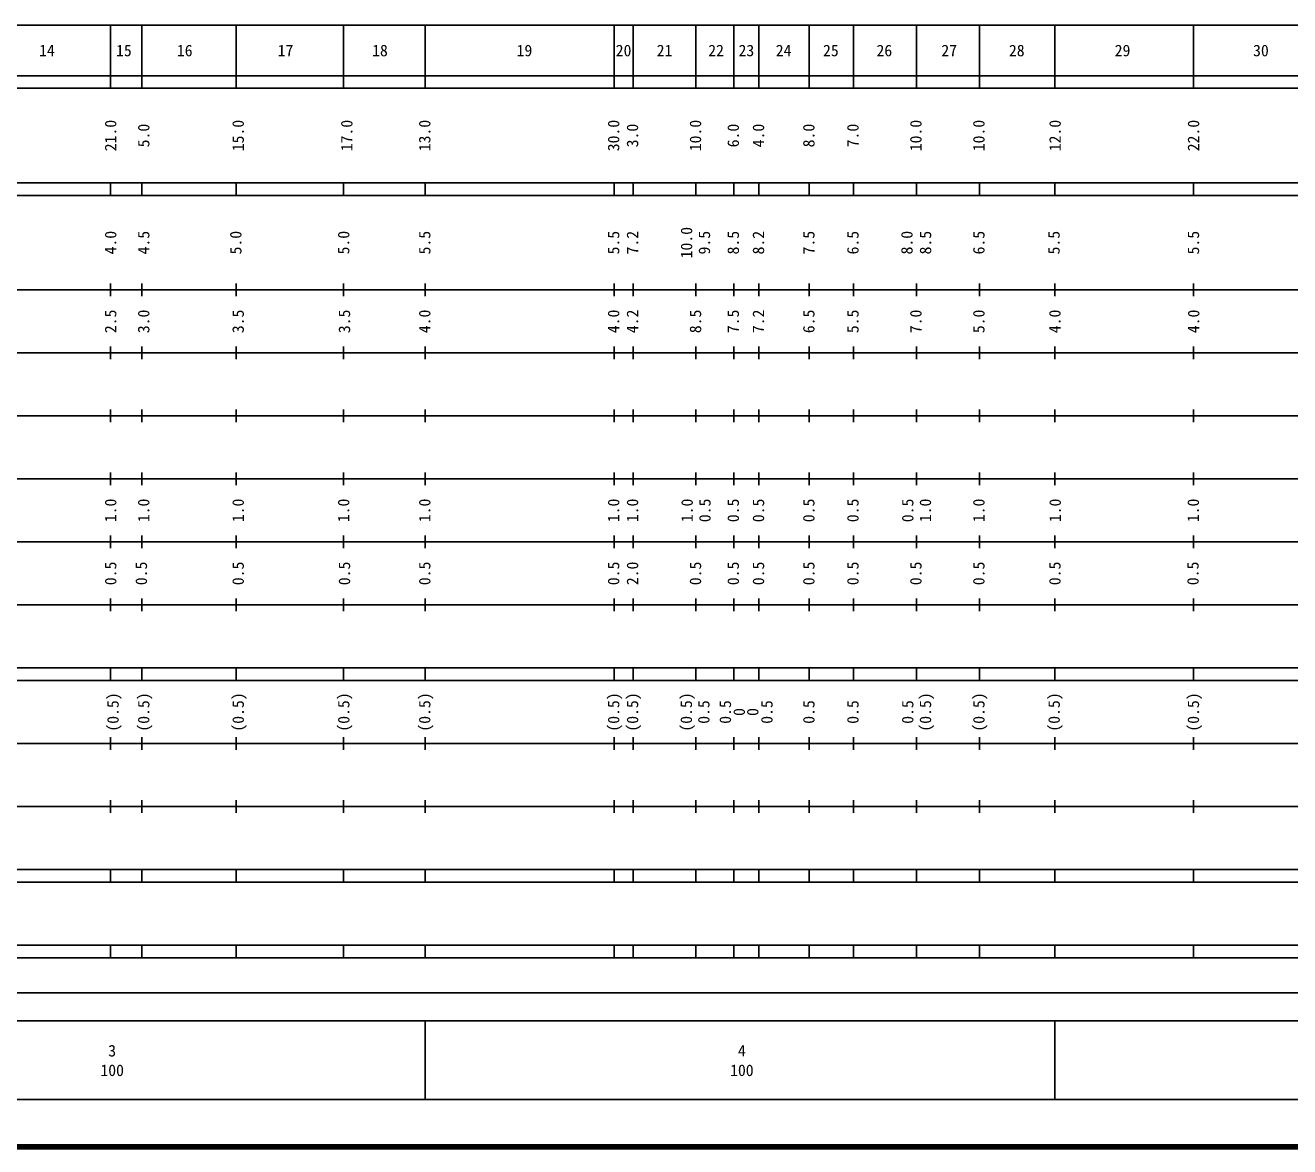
# Model space of a CAD drawing. Units: millimetres on the paper, enlarged 1000 times. Extents: x 40000 to 680000, y 20000 to 380000.
# Drawn here: x 304489 to 505290, y 20000 to 198000 of the extents above; entities that cross this region are included whole.
import ezdxf
from ezdxf.enums import TextEntityAlignment as Align

# ---------------------------------------------------------------- set-up
doc = ezdxf.new("R2010")
doc.units = ezdxf.units.MM
doc.header["$LTSCALE"] = 1000
doc.layers.add('M-TTL', color=2, linetype='Continuous', lineweight=140)
doc.layers.add('M-TTL-BAND', color=7, linetype='Continuous', lineweight=25)
doc.styles.add('ＭＳ ゴシック', font='')
doc.styles.get('ＭＳ ゴシック').set_extended_font_data('MS Gothic')

msp = doc.modelspace()

# ---------------------------------------------------------------- linework, layer by layer
at = {"layer": 'M-TTL'}
msp.add_line((40000, 20000), (680000, 20000), dxfattribs=at)
at = {"layer": 'M-TTL-BAND'}
for p, q in [((68000, 198000), (579000, 198000)), ((318000, 198000), (318000, 188000)), ((323000, 198000), (323000, 188000)), ((338000, 198000), (338000, 188000)), ((355000, 198000), (355000, 188000)), ((368000, 198000), (368000, 188000)), ((398000, 198000), (398000, 188000)), ((401000, 198000), (401000, 188000)), ((411000, 198000), (411000, 188000)), ((417000, 198000), (417000, 188000)), ((421000, 198000), (421000, 188000)), ((429000, 198000), (429000, 188000)), ((436000, 198000), (436000, 188000)), ((446000, 198000), (446000, 188000)), ((456000, 198000), (456000, 188000)), ((468000, 198000), (468000, 188000)), ((490000, 198000), (490000, 188000)), ((40000, 190000), (579000, 190000)), ((40000, 188000), (579000, 188000)), ((40000, 173000), (579000, 173000)), ((318000, 173000), (318000, 171000)), ((323000, 173000), (323000, 171000)), ((338000, 173000), (338000, 171000)), ((355000, 173000), (355000, 171000)), ((368000, 173000), (368000, 171000)), ((398000, 173000), (398000, 171000)), ((401000, 173000), (401000, 171000)), ((411000, 173000), (411000, 171000)), ((417000, 173000), (417000, 171000)), ((421000, 173000), (421000, 171000)), ((429000, 173000), (429000, 171000)), ((436000, 173000), (436000, 171000)), ((446000, 173000), (446000, 171000)), ((456000, 173000), (456000, 171000)), ((468000, 173000), (468000, 171000)), ((490000, 173000), (490000, 171000)), ((40000, 171000), (579000, 171000)), ((318000, 157000), (318000, 155000)), ((323000, 157000), (323000, 155000)), ((338000, 157000), (338000, 155000)), ((355000, 157000), (355000, 155000)), ((368000, 157000), (368000, 155000)), ((398000, 157000), (398000, 155000)), ((401000, 157000), (401000, 155000)), ((411000, 157000), (411000, 155000)), ((417000, 157000), (417000, 155000)), ((421000, 157000), (421000, 155000)), ((429000, 157000), (429000, 155000)), ((436000, 157000), (436000, 155000)), ((446000, 157000), (446000, 155000)), ((456000, 157000), (456000, 155000)), ((468000, 157000), (468000, 155000)), ((490000, 157000), (490000, 155000)), ((40000, 156000), (579000, 156000)), ((318000, 147000), (318000, 145000)), ((323000, 147000), (323000, 145000)), ((338000, 147000), (338000, 145000)), ((355000, 147000), (355000, 145000)), ((368000, 147000), (368000, 145000)), ((398000, 147000), (398000, 145000)), ((401000, 147000), (401000, 145000)), ((411000, 147000), (411000, 145000)), ((417000, 147000), (417000, 145000)), ((421000, 147000), (421000, 145000)), ((429000, 147000), (429000, 145000)), ((436000, 147000), (436000, 145000)), ((446000, 147000), (446000, 145000)), ((456000, 147000), (456000, 145000)), ((468000, 147000), (468000, 145000)), ((490000, 147000), (490000, 145000)), ((46000, 146000), (579000, 146000)), ((318000, 137000), (318000, 135000)), ((323000, 137000), (323000, 135000)), ((338000, 137000), (338000, 135000)), ((355000, 137000), (355000, 135000)), ((368000, 137000), (368000, 135000)), ((398000, 137000), (398000, 135000)), ((401000, 137000), (401000, 135000)), ((411000, 137000), (411000, 135000)), ((417000, 137000), (417000, 135000)), ((421000, 137000), (421000, 135000)), ((429000, 137000), (429000, 135000)), ((436000, 137000), (436000, 135000)), ((446000, 137000), (446000, 135000)), ((456000, 137000), (456000, 135000)), ((468000, 137000), (468000, 135000)), ((490000, 137000), (490000, 135000)), ((52000, 136000), (579000, 136000)), ((318000, 127000), (318000, 125000)), ((323000, 127000), (323000, 125000)), ((338000, 127000), (338000, 125000)), ((355000, 127000), (355000, 125000)), ((368000, 127000), (368000, 125000)), ((398000, 127000), (398000, 125000)), ((401000, 127000), (401000, 125000)), ((411000, 127000), (411000, 125000)), ((417000, 127000), (417000, 125000)), ((421000, 127000), (421000, 125000)), ((429000, 127000), (429000, 125000)), ((436000, 127000), (436000, 125000)), ((446000, 127000), (446000, 125000)), ((456000, 127000), (456000, 125000)), ((468000, 127000), (468000, 125000)), ((490000, 127000), (490000, 125000)), ((46000, 126000), (579000, 126000)), ((318000, 117000), (318000, 115000)), ((323000, 117000), (323000, 115000)), ((338000, 117000), (338000, 115000)), ((355000, 117000), (355000, 115000)), ((368000, 117000), (368000, 115000)), ((398000, 117000), (398000, 115000)), ((401000, 117000), (401000, 115000)), ((411000, 117000), (411000, 115000)), ((417000, 117000), (417000, 115000)), ((421000, 117000), (421000, 115000)), ((429000, 117000), (429000, 115000)), ((436000, 117000), (436000, 115000)), ((446000, 117000), (446000, 115000)), ((456000, 117000), (456000, 115000)), ((468000, 117000), (468000, 115000)), ((490000, 117000), (490000, 115000)), ((52000, 116000), (579000, 116000)), ((318000, 107000), (318000, 105000)), ((323000, 107000), (323000, 105000)), ((338000, 107000), (338000, 105000)), ((355000, 107000), (355000, 105000)), ((368000, 107000), (368000, 105000)), ((398000, 107000), (398000, 105000)), ((401000, 107000), (401000, 105000)), ((411000, 107000), (411000, 105000)), ((417000, 107000), (417000, 105000)), ((421000, 107000), (421000, 105000)), ((429000, 107000), (429000, 105000)), ((436000, 107000), (436000, 105000)), ((446000, 107000), (446000, 105000)), ((456000, 107000), (456000, 105000)), ((468000, 107000), (468000, 105000)), ((490000, 107000), (490000, 105000)), ((46000, 106000), (579000, 106000)), ((40000, 96000), (579000, 96000)), ((318000, 96000), (318000, 94000)), ((323000, 96000), (323000, 94000)), ((338000, 96000), (338000, 94000)), ((355000, 96000), (355000, 94000)), ((368000, 96000), (368000, 94000)), ((398000, 96000), (398000, 94000)), ((401000, 96000), (401000, 94000)), ((411000, 96000), (411000, 94000)), ((417000, 96000), (417000, 94000)), ((421000, 96000), (421000, 94000)), ((429000, 96000), (429000, 94000)), ((436000, 96000), (436000, 94000)), ((446000, 96000), (446000, 94000)), ((456000, 96000), (456000, 94000)), ((468000, 96000), (468000, 94000)), ((490000, 96000), (490000, 94000)), ((40000, 94000), (579000, 94000)), ((318000, 85000), (318000, 83000)), ((323000, 85000), (323000, 83000)), ((338000, 85000), (338000, 83000)), ((355000, 85000), (355000, 83000)), ((368000, 85000), (368000, 83000)), ((398000, 85000), (398000, 83000)), ((401000, 85000), (401000, 83000)), ((411000, 85000), (411000, 83000)), ((417000, 85000), (417000, 83000)), ((421000, 85000), (421000, 83000)), ((429000, 85000), (429000, 83000)), ((436000, 85000), (436000, 83000)), ((446000, 85000), (446000, 83000)), ((456000, 85000), (456000, 83000)), ((468000, 85000), (468000, 83000)), ((490000, 85000), (490000, 83000)), ((49000, 84000), (579000, 84000)), ((318000, 75000), (318000, 73000)), ((323000, 75000), (323000, 73000)), ((338000, 75000), (338000, 73000)), ((355000, 75000), (355000, 73000)), ((368000, 75000), (368000, 73000)), ((398000, 75000), (398000, 73000)), ((401000, 75000), (401000, 73000)), ((411000, 75000), (411000, 73000)), ((417000, 75000), (417000, 73000)), ((421000, 75000), (421000, 73000)), ((429000, 75000), (429000, 73000)), ((436000, 75000), (436000, 73000)), ((446000, 75000), (446000, 73000)), ((456000, 75000), (456000, 73000)), ((468000, 75000), (468000, 73000)), ((490000, 75000), (490000, 73000)), ((40000, 74000), (579000, 74000)), ((40000, 64000), (579000, 64000)), ((318000, 64000), (318000, 62000)), ((323000, 64000), (323000, 62000)), ((338000, 64000), (338000, 62000)), ((355000, 64000), (355000, 62000)), ((368000, 64000), (368000, 62000)), ((398000, 64000), (398000, 62000)), ((401000, 64000), (401000, 62000)), ((411000, 64000), (411000, 62000)), ((417000, 64000), (417000, 62000)), ((421000, 64000), (421000, 62000)), ((429000, 64000), (429000, 62000)), ((436000, 64000), (436000, 62000)), ((446000, 64000), (446000, 62000)), ((456000, 64000), (456000, 62000)), ((468000, 64000), (468000, 62000)), ((490000, 64000), (490000, 62000)), ((40000, 62000), (579000, 62000)), ((40000, 52000), (579000, 52000)), ((318000, 52000), (318000, 50000)), ((323000, 52000), (323000, 50000)), ((338000, 52000), (338000, 50000)), ((355000, 52000), (355000, 50000)), ((368000, 52000), (368000, 50000)), ((398000, 52000), (398000, 50000)), ((401000, 52000), (401000, 50000)), ((411000, 52000), (411000, 50000)), ((417000, 52000), (417000, 50000)), ((421000, 52000), (421000, 50000)), ((429000, 52000), (429000, 50000)), ((436000, 52000), (436000, 50000)), ((446000, 52000), (446000, 50000)), ((456000, 52000), (456000, 50000)), ((468000, 52000), (468000, 50000)), ((490000, 52000), (490000, 50000)), ((40000, 50000), (579000, 50000)), ((70805, 44406), (561055, 44406)), ((40000, 40000), (579000, 40000)), ((368000, 40000), (368000, 27500)), ((468000, 40000), (468000, 27500)), ((68000, 27500), (579000, 27500))]:
    msp.add_line(p, q, dxfattribs=at)

# ---------------------------------------------------------------- texts
at = {"layer": 'M-TTL-BAND', "style": 'ＭＳ ゴシック'}
for s, p in [('14', (307923, 194000)), ('15', (320146, 194000)), ('16', (329813, 194000)), ('17', (345813, 194000)), ('18', (360814, 194000)), ('19', (383760, 194000)), ('20', (399502, 194000)), ('21', (406010, 194000)), ('22', (414195, 194000)), ('23', (419008, 194000)), ('24', (424919, 194000)), ('25', (432420, 194000)), ('26', (440911, 194000)), ('27', (451215, 194000)), ('28', (461946, 194000)), ('29', (478746, 194000)), ('30', (500718, 194000)), ('3', (318288, 35238)), ('4', (418288, 35238)), ('100', (318288, 32131)), ('100', (418288, 32131))]:
    msp.add_text(s, height=1833, dxfattribs=at).set_placement(p, align=Align.MIDDLE_CENTER)
for s, p in [('21.0', (318030, 180500)), ('15.0', (338281, 180500)), ('17.0', (355532, 180500)), ('13.0', (367907, 180500)), ('30.0', (397907, 180500)), ('10.0', (410907, 180500)), ('10.0', (445907, 180500)), ('10.0', (455907, 180500)), ('12.0', (468013, 180500)), ('22.0', (490000, 180500)), ('5.0', (323280, 180500)), ('3.0', (400907, 180500)), ('6.0', (416907, 180500)), ('4.0', (420907, 180500)), ('8.0', (428907, 180500)), ('7.0', (435907, 180500)), ('4.0', (318030, 163500)), ('4.5', (323280, 163500)), ('5.0', (337906, 163500)), ('5.0', (355032, 163500)), ('5.5', (367907, 163500)), ('5.5', (397907, 163500)), ('7.2', (400907, 163500)), ('10.0', (409490, 163500)), ('9.5', (412321, 163500)), ('8.5', (416907, 163500)), ('8.2', (420907, 163500)), ('7.5', (428907, 163500)), ('6.5', (435907, 163500)), ('8.0', (444483, 163500)), ('8.5', (447436, 163500)), ('6.5', (455907, 163500)), ('5.5', (467843, 163500)), ('5.5', (489983, 163500)), ('2.5', (318030, 151000)), ('3.0', (323280, 151000)), ('3.5', (338281, 151000)), ('3.5', (355157, 151000)), ('4.0', (367907, 151000)), ('4.0', (397907, 151000)), ('4.2', (400907, 151000)), ('8.5', (410907, 151000)), ('7.5', (416907, 151000)), ('7.2', (420907, 151000)), ('6.5', (428907, 151000)), ('5.5', (435907, 151000)), ('7.0', (445907, 151000)), ('5.0', (455907, 151000)), ('4.0', (467985, 151000)), ('4.0', (490020, 151000)), ('1.0', (318030, 121000)), ('1.0', (323280, 121000)), ('1.0', (338281, 121000)), ('1.0', (355032, 121000)), ('1.0', (367907, 121000)), ('1.0', (397907, 121000)), ('1.0', (400907, 121000)), ('1.0', (409575, 121000)), ('0.5', (412407, 121000)), ('0.5', (416907, 121000)), ('0.5', (420907, 121000)), ('0.5', (428907, 121000)), ('0.5', (435907, 121000)), ('0.5', (444612, 121000)), ('1.0', (447418, 121000)), ('1.0', (455907, 121000)), ('1.0', (468026, 121000)), ('1.0', (489962, 121000)), ('0.5', (318030, 111000)), ('0.5', (322905, 111000)), ('0.5', (338281, 111000)), ('0.5', (355157, 111000)), ('0.5', (367907, 111000)), ('0.5', (397907, 111000)), ('2.0', (400907, 111000)), ('0.5', (410907, 111000)), ('0.5', (416907, 111000)), ('0.5', (420907, 111000)), ('0.5', (428907, 111000)), ('0.5', (435907, 111000)), ('0.5', (445907, 111000)), ('0.5', (455907, 111000)), ('0.5', (467985, 111000)), ('0.5', (489910, 111000)), ('(0.5)', (318405, 89000)), ('(0.5)', (323280, 89000)), ('(0.5)', (338281, 89000)), ('(0.5)', (355047, 89000)), ('(0.5)', (367907, 89000)), ('(0.5)', (397907, 89000)), ('(0.5)', (400907, 89000)), ('(0.5)', (409448, 89000)), ('0.5', (412228, 89000)), ('0.5', (415648, 89000)), ('0.5', (422248, 89000)), ('0.5', (428907, 89000)), ('0.5', (435907, 89000)), ('0.5', (444610, 89000)), ('(0.5)', (447428, 89000)), ('(0.5)', (455907, 89000)), ('(0.5)', (467859, 89000)), ('(0.5)', (489976, 89000)), ('0', (417860, 89000)), ('0', (419991, 89000))]:
    msp.add_text(s, height=1833, rotation=90, dxfattribs=at).set_placement(p, align=Align.MIDDLE_CENTER)

doc.saveas('drawing.dxf')
